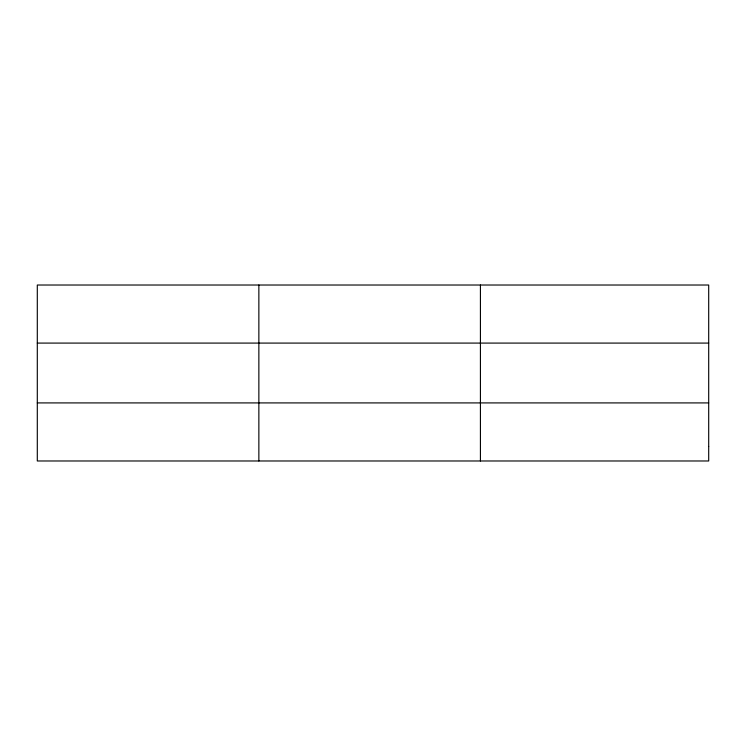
<?xml version="1.0" encoding="UTF-8"?>
<svg xmlns="http://www.w3.org/2000/svg" width="746" height="746" viewBox="0 0 746 746"><rect width="100%" height="100%" fill="white"/><g stroke="black" fill="none" stroke-linecap="round" stroke-linejoin="round"><path stroke-width="1.12" d="M258.862 460.981L258.862 285.019M480.424 460.981L480.424 285.019M37.3 343.085L708.7 343.085M37.3 402.915L708.7 402.915M708.7 446.472L708.7 460.981L37.3 460.981L37.3 285.019L708.7 285.019L708.7 446.472"/></g></svg>
